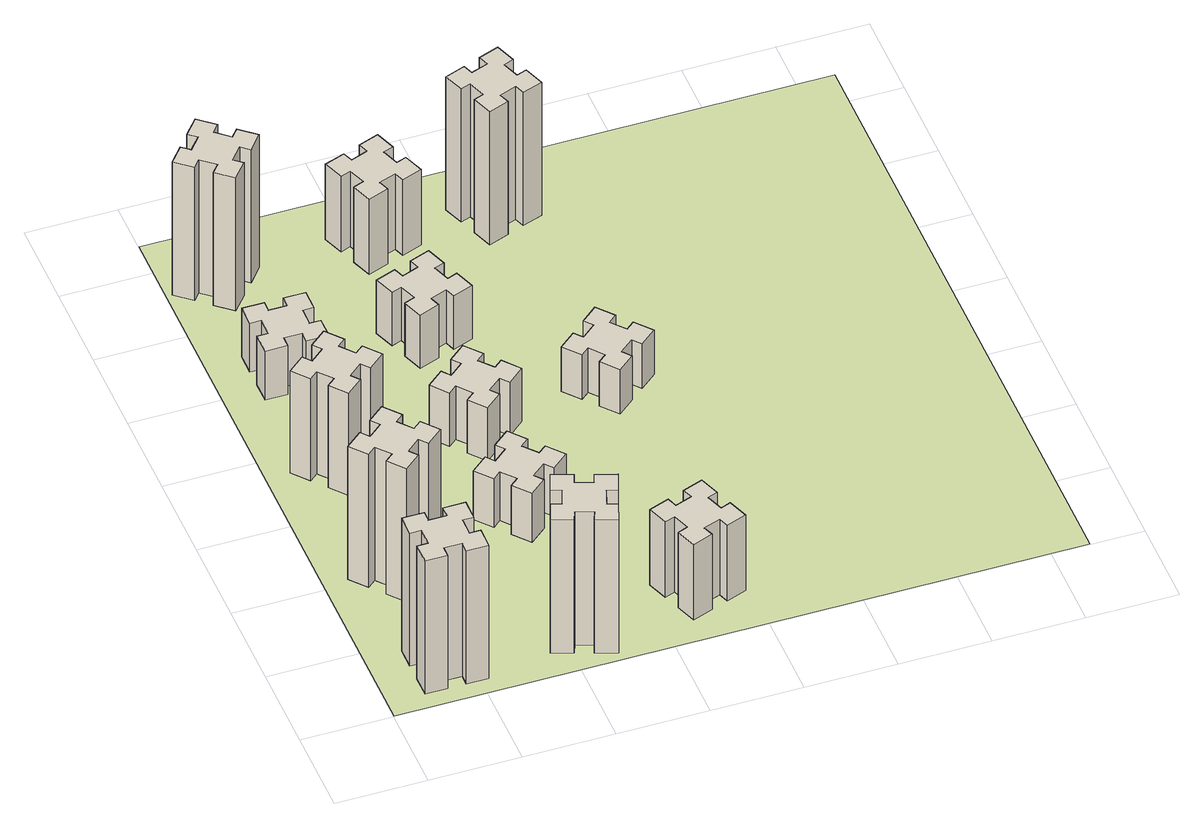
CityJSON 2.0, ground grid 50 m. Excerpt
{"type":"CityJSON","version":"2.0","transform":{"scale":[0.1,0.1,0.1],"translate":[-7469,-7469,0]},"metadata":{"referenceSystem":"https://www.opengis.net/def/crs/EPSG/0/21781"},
"CityObjects":{
"building1":{"type":"Building","attributes":{"class":"1000","function":"1000","usage":"1000","yearOfConstruction":2016,"roofType":"1000","measuredHeight":90,"storeysAboveGround":30,"storeysBelowGround":0},"geometry":[{"type":"Solid","lod":"1","boundaries":[[[[0,1,2,3,4,5,6,7,8,9,10,11,12,13,14,15,16,17,18,19]],[[17,16,20,21]],[[16,15,22,20]],[[15,14,23,22]],[[14,13,24,23]],[[13,12,25,24]],[[12,11,26,25]],[[11,10,27,26]],[[10,9,28,27]],[[9,8,29,28]],[[8,7,30,29]],[[7,6,31,30]],[[6,5,32,31]],[[5,4,33,32]],[[4,3,34,33]],[[3,2,35,34]],[[2,1,36,35]],[[1,0,37,36]],[[0,19,38,37]],[[19,18,39,38]],[[18,17,21,39]],[[24,25,26,27,28,29,30,31,32,33,34,35,36,37,38,39,21,20,22,23]]]]}]},
"building2":{"type":"Building","attributes":{"class":"1000","function":"1000","usage":"1000","yearOfConstruction":2016,"roofType":"1000","measuredHeight":90,"storeysAboveGround":30,"storeysBelowGround":0},"geometry":[{"type":"Solid","lod":"1","boundaries":[[[[40,41,42,43,44,45,46,47,48,49,50,51,52,53,54,55,56,57,58,59]],[[57,56,60,61]],[[56,55,62,60]],[[55,54,63,62]],[[54,53,64,63]],[[53,52,65,64]],[[52,51,66,65]],[[51,50,67,66]],[[50,49,68,67]],[[49,48,69,68]],[[48,47,70,69]],[[47,46,71,70]],[[46,45,72,71]],[[45,44,73,72]],[[44,43,74,73]],[[43,42,75,74]],[[42,41,76,75]],[[41,40,77,76]],[[40,59,78,77]],[[59,58,79,78]],[[58,57,61,79]],[[64,65,66,67,68,69,70,71,72,73,74,75,76,77,78,79,61,60,62,63]]]]}]},
"building3":{"type":"Building","attributes":{"class":"1000","function":"1000","usage":"1000","yearOfConstruction":2016,"roofType":"1000","measuredHeight":69,"storeysAboveGround":30,"storeysBelowGround":0},"geometry":[{"type":"Solid","lod":"1","boundaries":[[[[80,81,82,83,84,85,86,87,88,89,90,91,92,93,94,95,96,97,98,99]],[[97,96,100,101]],[[96,95,102,100]],[[95,94,103,102]],[[94,93,104,103]],[[93,92,105,104]],[[92,91,106,105]],[[91,90,107,106]],[[90,89,108,107]],[[89,88,109,108]],[[88,87,110,109]],[[87,86,111,110]],[[86,85,112,111]],[[85,84,113,112]],[[84,83,114,113]],[[83,82,115,114]],[[82,81,116,115]],[[81,80,117,116]],[[80,99,118,117]],[[99,98,119,118]],[[98,97,101,119]],[[104,105,106,107,108,109,110,111,112,113,114,115,116,117,118,119,101,100,102,103]]]]}]},
"building4":{"type":"Building","attributes":{"class":"1000","function":"1000","usage":"1000","yearOfConstruction":2016,"roofType":"1000","measuredHeight":33,"storeysAboveGround":30,"storeysBelowGround":0},"geometry":[{"type":"Solid","lod":"1","boundaries":[[[[120,121,122,123,124,125,126,127,128,129,130,131,132,133,134,135,136,137,138,139]],[[137,136,140,141]],[[136,135,142,140]],[[135,134,143,142]],[[134,133,144,143]],[[133,132,145,144]],[[132,131,146,145]],[[131,130,147,146]],[[130,129,148,147]],[[129,128,149,148]],[[128,127,150,149]],[[127,126,151,150]],[[126,125,152,151]],[[125,124,153,152]],[[124,123,154,153]],[[123,122,155,154]],[[122,121,156,155]],[[121,120,157,156]],[[120,139,158,157]],[[139,138,159,158]],[[138,137,141,159]],[[144,145,146,147,148,149,150,151,152,153,154,155,156,157,158,159,141,140,142,143]]]]}]},
"building5":{"type":"Building","attributes":{"class":"1000","function":"1000","usage":"1000","yearOfConstruction":2016,"roofType":"1000","measuredHeight":90,"storeysAboveGround":30,"storeysBelowGround":0},"geometry":[{"type":"Solid","lod":"1","boundaries":[[[[160,161,162,163,164,165,166,167,168,169,170,171,172,173,174,175,176,177,178,179]],[[177,176,180,181]],[[176,175,182,180]],[[175,174,183,182]],[[174,173,184,183]],[[173,172,185,184]],[[172,171,186,185]],[[171,170,187,186]],[[170,169,188,187]],[[169,168,189,188]],[[168,167,190,189]],[[167,166,191,190]],[[166,165,192,191]],[[165,164,193,192]],[[164,163,194,193]],[[163,162,195,194]],[[162,161,196,195]],[[161,160,197,196]],[[160,179,198,197]],[[179,178,199,198]],[[178,177,181,199]],[[184,185,186,187,188,189,190,191,192,193,194,195,196,197,198,199,181,180,182,183]]]]}]},
"building6":{"type":"Building","attributes":{"class":"1000","function":"1000","usage":"1000","yearOfConstruction":2016,"roofType":"1000","measuredHeight":90,"storeysAboveGround":30,"storeysBelowGround":0},"geometry":[{"type":"Solid","lod":"1","boundaries":[[[[200,201,202,203,204,205,206,207,208,209,210,211,212,213,214,215,216,217,218,219]],[[217,216,220,221]],[[216,215,222,220]],[[215,214,223,222]],[[214,213,224,223]],[[213,212,225,224]],[[212,211,226,225]],[[211,210,227,226]],[[210,209,228,227]],[[209,208,229,228]],[[208,207,230,229]],[[207,206,231,230]],[[206,205,232,231]],[[205,204,233,232]],[[204,203,234,233]],[[203,202,235,234]],[[202,201,236,235]],[[201,200,237,236]],[[200,219,238,237]],[[219,218,239,238]],[[218,217,221,239]],[[224,225,226,227,228,229,230,231,232,233,234,235,236,237,238,239,221,220,222,223]]]]}]},
"building7":{"type":"Building","attributes":{"class":"1000","function":"1000","usage":"1000","yearOfConstruction":2016,"roofType":"1000","measuredHeight":33,"storeysAboveGround":30,"storeysBelowGround":0},"geometry":[{"type":"Solid","lod":"1","boundaries":[[[[240,241,242,243,244,245,246,247,248,249,250,251,252,253,254,255,256,257,258,259]],[[257,256,260,261]],[[256,255,262,260]],[[255,254,263,262]],[[254,253,264,263]],[[253,252,265,264]],[[252,251,266,265]],[[251,250,267,266]],[[250,249,268,267]],[[249,248,269,268]],[[248,247,270,269]],[[247,246,271,270]],[[246,245,272,271]],[[245,244,273,272]],[[244,243,274,273]],[[243,242,275,274]],[[242,241,276,275]],[[241,240,277,276]],[[240,259,278,277]],[[259,258,279,278]],[[258,257,261,279]],[[264,265,266,267,268,269,270,271,272,273,274,275,276,277,278,279,261,260,262,263]]]]}]},
"building8":{"type":"Building","attributes":{"class":"1000","function":"1000","usage":"1000","yearOfConstruction":2016,"roofType":"1000","measuredHeight":36,"storeysAboveGround":30,"storeysBelowGround":0},"geometry":[{"type":"Solid","lod":"1","boundaries":[[[[280,281,282,283,284,285,286,287,288,289,290,291,292,293,294,295,296,297,298,299]],[[297,296,300,301]],[[296,295,302,300]],[[295,294,303,302]],[[294,293,304,303]],[[293,292,305,304]],[[292,291,306,305]],[[291,290,307,306]],[[290,289,308,307]],[[289,288,309,308]],[[288,287,310,309]],[[287,286,311,310]],[[286,285,312,311]],[[285,284,313,312]],[[284,283,314,313]],[[283,282,315,314]],[[282,281,316,315]],[[281,280,317,316]],[[280,299,318,317]],[[299,298,319,318]],[[298,297,301,319]],[[304,305,306,307,308,309,310,311,312,313,314,315,316,317,318,319,301,300,302,303]]]]}]},
"building9":{"type":"Building","attributes":{"class":"1000","function":"1000","usage":"1000","yearOfConstruction":2016,"roofType":"1000","measuredHeight":51,"storeysAboveGround":30,"storeysBelowGround":0},"geometry":[{"type":"Solid","lod":"1","boundaries":[[[[320,321,322,323,324,325,326,327,328,329,330,331,332,333,334,335,336,337,338,339]],[[337,336,340,341]],[[336,335,342,340]],[[335,334,343,342]],[[334,333,344,343]],[[333,332,345,344]],[[332,331,346,345]],[[331,330,347,346]],[[330,329,348,347]],[[329,328,349,348]],[[328,327,350,349]],[[327,326,351,350]],[[326,325,352,351]],[[325,324,353,352]],[[324,323,354,353]],[[323,322,355,354]],[[322,321,356,355]],[[321,320,357,356]],[[320,339,358,357]],[[339,338,359,358]],[[338,337,341,359]],[[344,345,346,347,348,349,350,351,352,353,354,355,356,357,358,359,341,340,342,343]]]]}]},
"building10":{"type":"Building","attributes":{"class":"1000","function":"1000","usage":"1000","yearOfConstruction":2016,"roofType":"1000","measuredHeight":36,"storeysAboveGround":30,"storeysBelowGround":0},"geometry":[{"type":"Solid","lod":"1","boundaries":[[[[360,361,362,363,364,365,366,367,368,369,370,371,372,373,374,375,376,377,378,379]],[[377,376,380,381]],[[376,375,382,380]],[[375,374,383,382]],[[374,373,384,383]],[[373,372,385,384]],[[372,371,386,385]],[[371,370,387,386]],[[370,369,388,387]],[[369,368,389,388]],[[368,367,390,389]],[[367,366,391,390]],[[366,365,392,391]],[[365,364,393,392]],[[364,363,394,393]],[[363,362,395,394]],[[362,361,396,395]],[[361,360,397,396]],[[360,379,398,397]],[[379,378,399,398]],[[378,377,381,399]],[[384,385,386,387,388,389,390,391,392,393,394,395,396,397,398,399,381,380,382,383]]]]}]},
"building11":{"type":"Building","attributes":{"class":"1000","function":"1000","usage":"1000","yearOfConstruction":2016,"roofType":"1000","measuredHeight":51,"storeysAboveGround":30,"storeysBelowGround":0},"geometry":[{"type":"Solid","lod":"1","boundaries":[[[[400,401,402,403,404,405,406,407,408,409,410,411,412,413,414,415,416,417,418,419]],[[417,416,420,421]],[[416,415,422,420]],[[415,414,423,422]],[[414,413,424,423]],[[413,412,425,424]],[[412,411,426,425]],[[411,410,427,426]],[[410,409,428,427]],[[409,408,429,428]],[[408,407,430,429]],[[407,406,431,430]],[[406,405,432,431]],[[405,404,433,432]],[[404,403,434,433]],[[403,402,435,434]],[[402,401,436,435]],[[401,400,437,436]],[[400,419,438,437]],[[419,418,439,438]],[[418,417,421,439]],[[424,425,426,427,428,429,430,431,432,433,434,435,436,437,438,439,421,420,422,423]]]]}]},
"building12":{"type":"Building","attributes":{"class":"1000","function":"1000","usage":"1000","yearOfConstruction":2016,"roofType":"1000","measuredHeight":30,"storeysAboveGround":30,"storeysBelowGround":0},"geometry":[{"type":"Solid","lod":"1","boundaries":[[[[440,441,442,443,444,445,446,447,448,449,450,451,452,453,454,455,456,457,458,459]],[[457,456,460,461]],[[456,455,462,460]],[[455,454,463,462]],[[454,453,464,463]],[[453,452,465,464]],[[452,451,466,465]],[[451,450,467,466]],[[450,449,468,467]],[[449,448,469,468]],[[448,447,470,469]],[[447,446,471,470]],[[446,445,472,471]],[[445,444,473,472]],[[444,443,474,473]],[[443,442,475,474]],[[442,441,476,475]],[[441,440,477,476]],[[440,459,478,477]],[[459,458,479,478]],[[458,457,461,479]],[[464,465,466,467,468,469,470,471,472,473,474,475,476,477,478,479,461,460,462,463]]]]}]},
"building13":{"type":"Building","attributes":{"class":"1000","function":"1000","usage":"1000","yearOfConstruction":2016,"roofType":"1000","measuredHeight":90,"storeysAboveGround":30,"storeysBelowGround":0},"geometry":[{"type":"Solid","lod":"1","boundaries":[[[[480,481,482,483,484,485,486,487,488,489,490,491,492,493,494,495,496,497,498,499]],[[497,496,500,501]],[[496,495,502,500]],[[495,494,503,502]],[[494,493,504,503]],[[493,492,505,504]],[[492,491,506,505]],[[491,490,507,506]],[[490,489,508,507]],[[489,488,509,508]],[[488,487,510,509]],[[487,486,511,510]],[[486,485,512,511]],[[485,484,513,512]],[[484,483,514,513]],[[483,482,515,514]],[[482,481,516,515]],[[481,480,517,516]],[[480,499,518,517]],[[499,498,519,518]],[[498,497,501,519]],[[504,505,506,507,508,509,510,511,512,513,514,515,516,517,518,519,501,500,502,503]]]]}]},
"landuse1":{"type":"LandUse","attributes":{"name":"plot1","function":"1010"},"geometry":[{"type":"MultiSurface","lod":"1","boundaries":[[[520,521,522,523]]]}]}
},
"vertices":[
[265,325,0],[265,225,0],[205,225,0],[205,105,0],[325,105,0],[325,165,0],[425,165,0],[425,105,0],[545,105,0],[545,225,0],[485,225,0],[485,325,0],[545,325,0],[545,445,0],[425,445,0],[425,385,0],[325,385,0],[325,445,0],[205,445,0],[205,325,0],[325,385,900],[325,445,900],[425,385,900],[425,445,900],[545,445,900],[545,325,900],[485,325,900],[485,225,900],[545,225,900],[545,105,900],[425,105,900],[425,165,900],[325,165,900],[325,105,900],[205,105,900],[205,225,900],[265,225,900],[265,325,900],[205,325,900],[205,445,900],
[492,1048,0],[427,1124,0],[473,1163,0],[396,1255,0],[304,1178,0],[343,1132,0],[266,1067,0],[228,1113,0],[136,1036,0],[213,944,0],[259,983,0],[323,906,0],[277,868,0],[354,776,0],[446,853,0],[408,899,0],[484,963,0],[523,917,0],[615,994,0],[538,1086,0],[484,963,900],[523,917,900],[408,899,900],[446,853,900],[354,776,900],[277,868,900],[323,906,900],[259,983,900],[213,944,900],[136,1036,900],[228,1113,900],[266,1067,900],[343,1132,900],[304,1178,900],[396,1255,900],[473,1163,900],[427,1124,900],[492,1048,900],[538,1086,900],[615,994,900],
[492,1888,0],[427,1964,0],[473,2003,0],[396,2095,0],[304,2018,0],[343,1972,0],[266,1907,0],[228,1953,0],[136,1876,0],[213,1784,0],[259,1823,0],[323,1746,0],[277,1708,0],[354,1616,0],[446,1693,0],[408,1739,0],[484,1803,0],[523,1757,0],[615,1834,0],[538,1926,0],[484,1803,690],[523,1757,690],[408,1739,690],[446,1693,690],[354,1616,690],[277,1708,690],[323,1746,690],[259,1823,690],[213,1784,690],[136,1876,690],[228,1953,690],[266,1907,690],[343,1972,690],[304,2018,690],[396,2095,690],[473,2003,690],[427,1964,690],[492,1888,690],[538,1926,690],[615,1834,690],
[485,2545,0],[485,2645,0],[545,2645,0],[545,2765,0],[425,2765,0],[425,2705,0],[325,2705,0],[325,2765,0],[205,2765,0],[205,2645,0],[265,2645,0],[265,2545,0],[205,2545,0],[205,2425,0],[325,2425,0],[325,2485,0],[425,2485,0],[425,2425,0],[545,2425,0],[545,2545,0],[425,2485,330],[425,2425,330],[325,2485,330],[325,2425,330],[205,2425,330],[205,2545,330],[265,2545,330],[265,2645,330],[205,2645,330],[205,2765,330],[325,2765,330],[325,2705,330],[425,2705,330],[425,2765,330],[545,2765,330],[545,2645,330],[485,2645,330],[485,2545,330],[545,2545,330],[545,2425,330],
[1029,360,0],[995,266,0],[939,287,0],[897,174,0],[1010,133,0],[1031,189,0],[1125,155,0],[1104,99,0],[1217,57,0],[1258,170,0],[1202,191,0],[1236,285,0],[1292,264,0],[1333,377,0],[1220,418,0],[1200,362,0],[1106,396,0],[1127,452,0],[1014,493,0],[973,380,0],[1106,396,900],[1127,452,900],[1200,362,900],[1220,418,900],[1333,377,900],[1292,264,900],[1236,285,900],[1202,191,900],[1258,170,900],[1217,57,900],[1104,99,900],[1125,155,900],[1031,189,900],[1010,133,900],[897,174,900],[939,287,900],[995,266,900],[1029,360,900],[973,380,900],[1014,493,900],
[384,3387,0],[308,3452,0],[346,3498,0],[254,3575,0],[177,3483,0],[223,3444,0],[159,3368,0],[113,3406,0],[36,3314,0],[128,3237,0],[166,3283,0],[243,3219,0],[204,3173,0],[296,3096,0],[373,3188,0],[327,3226,0],[392,3303,0],[438,3264,0],[515,3356,0],[423,3433,0],[392,3303,900],[438,3264,900],[327,3226,900],[373,3188,900],[296,3096,900],[204,3173,900],[243,3219,900],[166,3283,900],[128,3237,900],[36,3314,900],[113,3406,900],[159,3368,900],[223,3444,900],[177,3483,900],[254,3575,900],[346,3498,900],[308,3452,900],[384,3387,900],[423,3433,900],[515,3356,900],
[1083,1332,0],[1006,1267,0],[968,1313,0],[876,1236,0],[953,1144,0],[999,1183,0],[1063,1106,0],[1017,1068,0],[1094,976,0],[1186,1053,0],[1148,1099,0],[1224,1163,0],[1263,1117,0],[1355,1194,0],[1278,1286,0],[1232,1248,0],[1167,1324,0],[1213,1363,0],[1136,1455,0],[1044,1378,0],[1167,1324,330],[1213,1363,330],[1232,1248,330],[1278,1286,330],[1355,1194,330],[1263,1117,330],[1224,1163,330],[1148,1099,330],[1186,1053,330],[1094,976,330],[1017,1068,330],[1063,1106,330],[999,1183,330],[953,1144,330],[876,1236,330],[968,1313,330],[1006,1267,330],[1083,1332,330],[1044,1378,330],[1136,1455,330],
[1083,1972,0],[1006,1907,0],[968,1953,0],[876,1876,0],[953,1784,0],[999,1823,0],[1063,1746,0],[1017,1708,0],[1094,1616,0],[1186,1693,0],[1148,1739,0],[1224,1803,0],[1263,1757,0],[1355,1834,0],[1278,1926,0],[1232,1888,0],[1167,1964,0],[1213,2003,0],[1136,2095,0],[1044,2018,0],[1167,1964,360],[1213,2003,360],[1232,1888,360],[1278,1926,360],[1355,1834,360],[1263,1757,360],[1224,1803,360],[1148,1739,360],[1186,1693,360],[1094,1616,360],[1017,1708,360],[1063,1746,360],[999,1823,360],[953,1784,360],[876,1876,360],[968,1953,360],[1006,1907,360],[1083,1972,360],[1044,2018,360],[1136,2095,360],
[1765,496,0],[1671,462,0],[1650,518,0],[1537,477,0],[1579,364,0],[1635,385,0],[1669,291,0],[1613,270,0],[1654,157,0],[1767,199,0],[1746,255,0],[1840,289,0],[1860,233,0],[1973,274,0],[1932,387,0],[1876,366,0],[1842,460,0],[1898,480,0],[1857,593,0],[1744,552,0],[1842,460,510],[1898,480,510],[1876,366,510],[1932,387,510],[1973,274,510],[1860,233,510],[1840,289,510],[1746,255,510],[1767,199,510],[1654,157,510],[1613,270,510],[1669,291,510],[1635,385,510],[1579,364,510],[1537,477,510],[1650,518,510],[1671,462,510],[1765,496,510],[1744,552,510],[1857,593,510],
[1106,2475,0],[1200,2509,0],[1220,2453,0],[1333,2494,0],[1292,2607,0],[1236,2586,0],[1202,2680,0],[1258,2700,0],[1217,2813,0],[1104,2772,0],[1125,2716,0],[1031,2682,0],[1010,2738,0],[897,2697,0],[939,2584,0],[995,2605,0],[1029,2511,0],[973,2490,0],[1014,2377,0],[1127,2419,0],[1029,2511,360],[973,2490,360],[995,2605,360],[939,2584,360],[897,2697,360],[1010,2738,360],[1031,2682,360],[1125,2716,360],[1104,2772,360],[1217,2813,360],[1258,2700,360],[1202,2680,360],[1236,2586,360],[1292,2607,360],[1333,2494,360],[1220,2453,360],[1200,2509,360],[1106,2475,360],[1127,2419,360],[1014,2377,360],
[1125,3456,0],[1031,3422,0],[1010,3478,0],[897,3437,0],[939,3324,0],[995,3345,0],[1029,3251,0],[973,3230,0],[1014,3117,0],[1127,3159,0],[1106,3215,0],[1200,3249,0],[1220,3193,0],[1333,3234,0],[1292,3347,0],[1236,3326,0],[1202,3420,0],[1258,3440,0],[1217,3553,0],[1104,3512,0],[1202,3420,510],[1258,3440,510],[1236,3326,510],[1292,3347,510],[1333,3234,510],[1220,3193,510],[1200,3249,510],[1106,3215,510],[1127,3159,510],[1014,3117,510],[973,3230,510],[1029,3251,510],[995,3345,510],[939,3324,510],[897,3437,510],[1010,3478,510],[1031,3422,510],[1125,3456,510],[1104,3512,510],[1217,3553,510],
[1972,1988,0],[1907,2064,0],[1953,2103,0],[1876,2195,0],[1784,2118,0],[1823,2072,0],[1746,2007,0],[1708,2053,0],[1616,1976,0],[1693,1884,0],[1739,1923,0],[1803,1846,0],[1757,1808,0],[1834,1716,0],[1926,1793,0],[1888,1839,0],[1964,1903,0],[2003,1857,0],[2095,1934,0],[2018,2026,0],[1964,1903,300],[2003,1857,300],[1888,1839,300],[1926,1793,300],[1834,1716,300],[1757,1808,300],[1803,1846,300],[1739,1923,300],[1693,1884,300],[1616,1976,300],[1708,2053,300],[1746,2007,300],[1823,2072,300],[1784,2118,300],[1876,2195,300],[1953,2103,300],[1907,2064,300],[1972,1988,300],[2018,2026,300],[2095,1934,300],
[1635,3345,0],[1669,3251,0],[1613,3230,0],[1654,3117,0],[1767,3159,0],[1746,3215,0],[1840,3249,0],[1860,3193,0],[1973,3234,0],[1932,3347,0],[1876,3326,0],[1842,3420,0],[1898,3440,0],[1857,3553,0],[1744,3512,0],[1765,3456,0],[1671,3422,0],[1650,3478,0],[1537,3437,0],[1579,3324,0],[1671,3422,900],[1650,3478,900],[1765,3456,900],[1744,3512,900],[1857,3553,900],[1898,3440,900],[1842,3420,900],[1876,3326,900],[1932,3347,900],[1973,3234,900],[1860,3193,900],[1840,3249,900],[1746,3215,900],[1767,3159,900],[1654,3117,900],[1613,3230,900],[1669,3251,900],[1635,3345,900],[1579,3324,900],[1537,3437,900],
[5,3705,0],[3705,3705,0],[3705,5,0],[5,5,0]
]}
